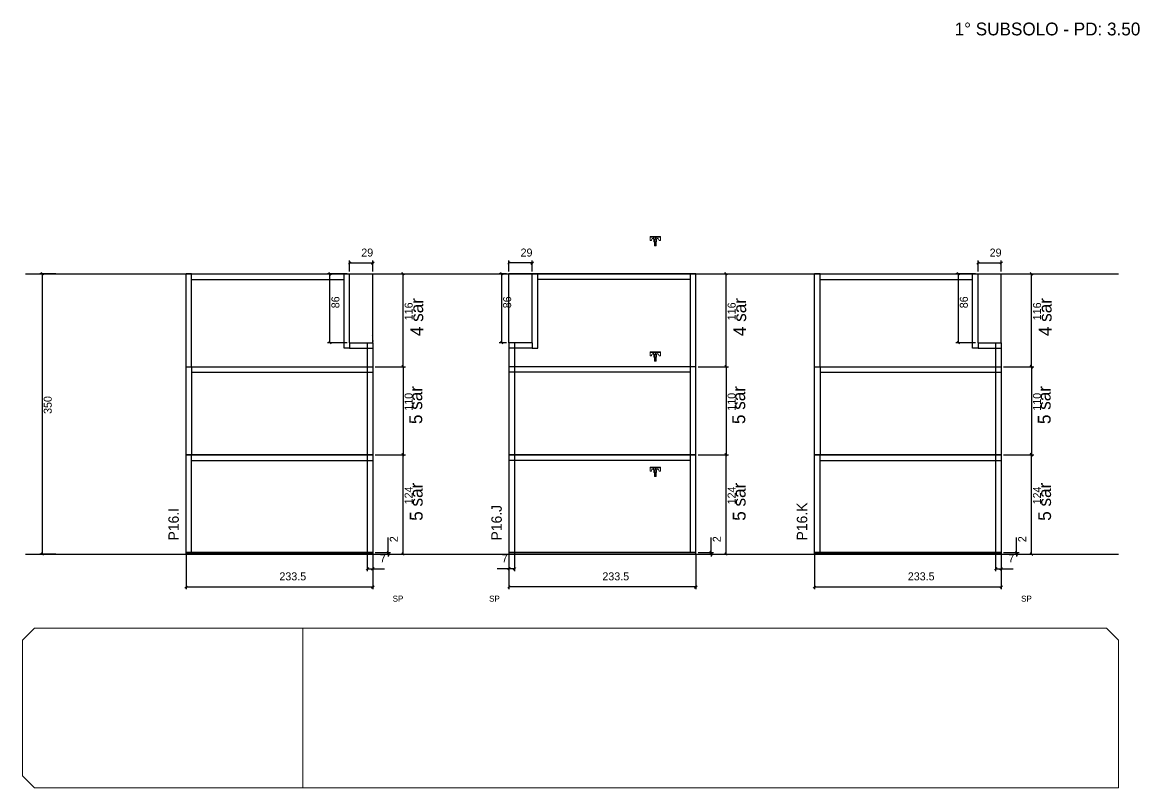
# Model space of a CAD drawing. Header units: metres. Extents: x -9504 to -3340, y 6690 to 7665.
# Drawn here: x -4736 to -3340, y 6690 to 7646 of the extents above; entities that cross this region are included whole.
import ezdxf

# ---------------------------------------------------------------- set-up
doc = ezdxf.new("R2010")
doc.units = ezdxf.units.M
for name, color, linetype in [('COTA', 7, 'Continuous'), ('Hachura', 7, 'Continuous'), ('NOMENCLATURA', 7, 'Continuous'), ('Nível', 7, 'Continuous'), ('Painéis', 7, 'Continuous'), ('SARR_2.2x7', 7, 'Continuous'), ('SARRAFO DE PRESSAO', 7, 'Continuous'), ('texto', 7, 'Continuous'), ('Texto Seção', 7, 'Continuous')]:
    doc.layers.add(name, color=color, linetype=linetype)

msp = doc.modelspace()

# ---------------------------------------------------------------- hatches: boundary and pattern name
at = {"layer": 'COTA'}
h = msp.add_hatch(dxfattribs=at)
h.set_pattern_fill('AR-CONC')
h.paths.add_polyline_path([(-4326.9, 7245.7), (-4326.9, 7331.7), (-4297.9, 7331.7), (-4297.9, 7245.7), (-4326.9, 7245.7)])
h = msp.add_hatch(dxfattribs=at)
h.set_pattern_fill('AR-CONC')
h.paths.add_polyline_path([(-4098.8, 7245.7), (-4098.8, 7331.7), (-4127.8, 7331.7), (-4127.8, 7245.7), (-4098.8, 7245.7)])
h = msp.add_hatch(dxfattribs=at)
h.set_pattern_fill('AR-CONC')
h.paths.add_polyline_path([(-3541.6, 7245.7), (-3541.6, 7331.7), (-3512.6, 7331.7), (-3512.6, 7245.7), (-3541.6, 7245.7)])

# ---------------------------------------------------------------- linework, layer by layer
at = {"layer": 'COTA', "color": 0, "lineweight": 25}
for p, q in [((-4325.4, 7346.8), (-4328.4, 7343.8)), ((-4299.4, 7343.8), (-4296.4, 7346.8)), ((-4126.3, 7346.8), (-4129.3, 7343.8)), ((-4100.3, 7343.8), (-4097.3, 7346.8)), ((-3540.1, 7346.8), (-3543.1, 7343.8)), ((-3514.1, 7343.8), (-3511.1, 7346.8)), ((-4709.4, 7330.2), (-4712.4, 7333.2)), ((-4350.1, 7330.2), (-4353.1, 7333.2)), ((-4258.6, 7330.2), (-4261.6, 7333.2)), ((-4135.4, 7330.2), (-4138.4, 7333.2)), ((-3855, 7330.2), (-3858, 7333.2)), ((-3564.7, 7330.2), (-3567.7, 7333.2)), ((-3473.3, 7330.2), (-3476.3, 7333.2)), ((-4353.1, 7247.2), (-4350.1, 7244.2)), ((-4138.4, 7247.2), (-4135.4, 7244.2)), ((-3567.7, 7247.2), (-3564.7, 7244.2)), ((-4258.6, 7214.2), (-4261.6, 7217.2)), ((-4261.6, 7217.2), (-4258.6, 7214.2)), ((-3855, 7214.2), (-3858, 7217.2)), ((-3858, 7217.2), (-3855, 7214.2)), ((-3473.3, 7214.2), (-3476.3, 7217.2)), ((-3476.3, 7217.2), (-3473.3, 7214.2)), ((-4258.6, 7104.2), (-4261.6, 7107.2)), ((-4261.6, 7107.2), (-4258.6, 7104.2)), ((-3855, 7104.2), (-3858, 7107.2)), ((-3858, 7107.2), (-3855, 7104.2)), ((-3473.3, 7104.2), (-3476.3, 7107.2)), ((-3476.3, 7107.2), (-3473.3, 7104.2)), ((-4712.4, 6983.2), (-4709.4, 6980.2)), ((-4280.2, 6985.2), (-4277.2, 6982.2)), ((-4277.2, 6980.2), (-4280.2, 6983.2)), ((-4261.6, 6983.2), (-4258.6, 6980.2)), ((-3876.6, 6985.2), (-3873.6, 6982.2)), ((-3873.6, 6980.2), (-3876.6, 6983.2)), ((-3858, 6983.2), (-3855, 6980.2)), ((-3494.9, 6985.2), (-3491.9, 6982.2)), ((-3491.9, 6980.2), (-3494.9, 6983.2)), ((-3476.3, 6983.2), (-3473.3, 6980.2)), ((-4303.4, 6964.7), (-4306.4, 6961.7)), ((-4299.4, 6961.7), (-4296.4, 6964.7)), ((-4126.3, 6964.7), (-4129.3, 6961.7)), ((-4122.3, 6961.7), (-4119.3, 6964.7)), ((-3518.1, 6964.7), (-3521.1, 6961.7)), ((-3514.1, 6961.7), (-3511.1, 6964.7)), ((-4529.9, 6942.1), (-4532.9, 6939.1)), ((-4299.4, 6939.1), (-4296.4, 6942.1)), ((-4126.3, 6942.1), (-4129.3, 6939.1)), ((-3895.8, 6939.1), (-3892.8, 6942.1)), ((-3744.6, 6942.1), (-3747.6, 6939.1)), ((-3514.1, 6939.1), (-3511.1, 6942.1))]:
    msp.add_line(p, q, dxfattribs=at)
at = {"layer": 'COTA', "color": 4, "lineweight": 25}
for p, q in [((-4326.9, 7334.7), (-4326.9, 7348.3)), ((-4326.9, 7345.3), (-4297.9, 7345.3)), ((-4297.9, 7334.7), (-4297.9, 7348.3)), ((-4127.8, 7334.7), (-4127.8, 7348.3)), ((-4098.8, 7345.3), (-4127.8, 7345.3)), ((-4098.8, 7334.7), (-4098.8, 7348.3)), ((-3541.6, 7334.7), (-3541.6, 7348.3)), ((-3541.6, 7345.3), (-3512.6, 7345.3)), ((-3512.6, 7334.7), (-3512.6, 7348.3)), ((-4693.9, 7331.7), (-4713.9, 7331.7)), ((-4710.9, 6981.7), (-4710.9, 7331.7)), ((-4329.9, 7331.7), (-4354.6, 7331.7)), ((-4351.6, 7245.7), (-4351.6, 7331.7)), ((-4294.9, 7331.7), (-4257.1, 7331.7)), ((-4260.1, 7215.7), (-4260.1, 7331.7)), ((-4130.8, 7331.7), (-4139.9, 7331.7)), ((-4136.9, 7245.7), (-4136.9, 7331.7)), ((-3891.3, 7331.7), (-3853.5, 7331.7)), ((-3856.5, 7215.7), (-3856.5, 7331.7)), ((-3544.6, 7331.7), (-3569.2, 7331.7)), ((-3566.2, 7245.7), (-3566.2, 7331.7)), ((-3509.6, 7331.7), (-3471.8, 7331.7)), ((-3474.8, 7215.7), (-3474.8, 7331.7)), ((-4329.9, 7245.7), (-4354.6, 7245.7)), ((-4130.8, 7245.7), (-4139.9, 7245.7)), ((-3544.6, 7245.7), (-3569.2, 7245.7)), ((-4294.9, 7215.7), (-4257.1, 7215.7)), ((-4294.9, 7215.7), (-4257.1, 7215.7)), ((-4260.1, 7215.7), (-4260.1, 7105.7)), ((-3891.3, 7215.7), (-3853.5, 7215.7)), ((-3891.3, 7215.7), (-3853.5, 7215.7)), ((-3856.5, 7215.7), (-3856.5, 7105.7)), ((-3509.6, 7215.7), (-3471.8, 7215.7)), ((-3509.6, 7215.7), (-3471.8, 7215.7)), ((-3474.8, 7215.7), (-3474.8, 7105.7)), ((-4294.9, 7105.7), (-4257.1, 7105.7)), ((-4294.9, 7105.7), (-4257.1, 7105.7)), ((-4260.1, 6981.7), (-4260.1, 7105.7)), ((-3891.3, 7105.7), (-3853.5, 7105.7)), ((-3891.3, 7105.7), (-3853.5, 7105.7)), ((-3856.5, 6981.7), (-3856.5, 7105.7)), ((-3509.6, 7105.7), (-3471.8, 7105.7)), ((-3509.6, 7105.7), (-3471.8, 7105.7)), ((-3474.8, 6981.7), (-3474.8, 7105.7)), ((-4278.7, 6983.7), (-4278.7, 7002.5)), ((-3875.1, 6983.7), (-3875.1, 7002.5)), ((-3493.4, 6983.7), (-3493.4, 7002.5)), ((-4693.9, 6981.7), (-4713.9, 6981.7)), ((-4304.9, 6982.7), (-4304.9, 6960.2)), ((-4294.9, 6983.7), (-4275.7, 6983.7)), ((-4294.9, 6981.7), (-4275.7, 6981.7)), ((-4294.9, 6981.7), (-4257.1, 6981.7)), ((-4278.7, 6981.7), (-4278.7, 6983.7)), ((-4278.7, 6981.7), (-4278.7, 6978.7)), ((-4120.8, 6982.7), (-4120.8, 6960.2)), ((-3891.3, 6983.7), (-3872.1, 6983.7)), ((-3891.3, 6981.7), (-3872.1, 6981.7)), ((-3891.3, 6981.7), (-3853.5, 6981.7)), ((-3875.1, 6981.7), (-3875.1, 6983.7)), ((-3875.1, 6981.7), (-3875.1, 6978.7)), ((-3519.6, 6982.7), (-3519.6, 6960.2)), ((-3509.6, 6983.7), (-3490.4, 6983.7)), ((-3509.6, 6981.7), (-3490.4, 6981.7)), ((-3509.6, 6981.7), (-3471.8, 6981.7)), ((-3493.4, 6981.7), (-3493.4, 6983.7)), ((-3493.4, 6981.7), (-3493.4, 6978.7)), ((-4531.4, 6980.7), (-4531.4, 6937.6)), ((-4297.9, 6980.7), (-4297.9, 6937.6)), ((-4297.9, 6978.7), (-4297.9, 6960.2)), ((-4127.8, 6980.7), (-4127.8, 6937.6)), ((-4127.8, 6978.7), (-4127.8, 6960.2)), ((-3894.3, 6980.7), (-3894.3, 6937.6)), ((-3746.1, 6980.7), (-3746.1, 6937.6)), ((-3512.6, 6980.7), (-3512.6, 6937.6)), ((-3512.6, 6978.7), (-3512.6, 6960.2)), ((-4304.9, 6963.2), (-4297.9, 6963.2)), ((-4297.9, 6963.2), (-4283.2, 6963.2)), ((-4127.8, 6963.2), (-4142.6, 6963.2)), ((-4120.8, 6963.2), (-4127.8, 6963.2)), ((-3519.6, 6963.2), (-3512.6, 6963.2)), ((-3512.6, 6963.2), (-3497.9, 6963.2)), ((-4531.4, 6940.6), (-4297.9, 6940.6)), ((-3894.3, 6940.6), (-4127.8, 6940.6)), ((-3746.1, 6940.6), (-3512.6, 6940.6))]:
    msp.add_line(p, q, dxfattribs=at)
at = {"layer": 'COTA', "color": 241, "lineweight": 25}
for p, q in [((-4326.9, 7331.7), (-4297.9, 7331.7)), ((-4297.9, 7245.7), (-4297.9, 7331.7)), ((-4098.8, 7331.7), (-4127.8, 7331.7)), ((-4127.8, 7245.7), (-4127.8, 7331.7)), ((-3541.6, 7331.7), (-3512.6, 7331.7)), ((-3512.6, 7245.7), (-3512.6, 7331.7))]:
    msp.add_line(p, q, dxfattribs=at)
at = {"layer": 'Hachura', "color": 0, "lineweight": 9}
for p, q in [((-3951.5, 7378.4), (-3938.6, 7378.4)), ((-3951.5, 7377.5), (-3951.5, 7378.4)), ((-3938.6, 7377.5), (-3951.5, 7377.5)), ((-3951.5, 7377.5), (-3951.5, 7373.3)), ((-3951.5, 7373.3), (-3949.8, 7373.3)), ((-3951.4, 7377.5), (-3951.4, 7378.4)), ((-3951.2, 7377.5), (-3951.2, 7378.4)), ((-3950.8, 7377.5), (-3950.8, 7378.4)), ((-3950.6, 7378.4), (-3942.7, 7378.4)), ((-3950.4, 7377.5), (-3950.4, 7378.4)), ((-3949.8, 7373.3), (-3949.2, 7375.5)), ((-3949.5, 7377.5), (-3949.5, 7378.4)), ((-3948.9, 7375.7), (-3947, 7375.7)), ((-3948.1, 7377.5), (-3948.1, 7378.4)), ((-3947, 7374.9), (-3947, 7377.5)), ((-3943.1, 7374.9), (-3947, 7374.9)), ((-3947, 7374.9), (-3946.7, 7374.9)), ((-3947, 7374.9), (-3946.7, 7374.9)), ((-3946.7, 7374.9), (-3946.7, 7371.7)), ((-3946, 7377.7), (-3946, 7378.1)), ((-3946, 7371.7), (-3946, 7374.9)), ((-3945.3, 7375.5), (-3945.3, 7377.5)), ((-3945.1, 7377.5), (-3943.1, 7377.5)), ((-3945, 7377.5), (-3945, 7378.4)), ((-3944.7, 7377.5), (-3944.7, 7375.5)), ((-3943.8, 7377.5), (-3944.4, 7377.5)), ((-3944.4, 7371.7), (-3944.4, 7374.9)), ((-3944.1, 7378.3), (-3944.1, 7377.8)), ((-3944.1, 7377.8), (-3944.1, 7377.6)), ((-3938.6, 7377.5), (-3943.8, 7377.5)), ((-3943.4, 7371.7), (-3943.4, 7374.9)), ((-3943.1, 7377.5), (-3943.1, 7374.9)), ((-3941.2, 7375.7), (-3943.1, 7375.7)), ((-3942, 7377.5), (-3942, 7378.4)), ((-3940.3, 7373.3), (-3940.9, 7375.5)), ((-3940.6, 7377.5), (-3940.6, 7378.4)), ((-3938.6, 7373.3), (-3940.3, 7373.3)), ((-3939.8, 7377.5), (-3939.8, 7378.4)), ((-3939.3, 7377.5), (-3939.3, 7378.4)), ((-3939, 7377.5), (-3939, 7378.4)), ((-3938.7, 7377.5), (-3938.7, 7378.4)), ((-3938.6, 7378.4), (-3938.6, 7373.3)), ((-3946.7, 7371.8), (-3943.4, 7371.8)), ((-3946.7, 7371.7), (-3943.4, 7371.7)), ((-3946.1, 7371), (-3943.9, 7369.9)), ((-3943.9, 7369.7), (-3946.1, 7370.8)), ((-3946.1, 7369.8), (-3943.9, 7368.8)), ((-3943.9, 7368.5), (-3946.1, 7369.6)), ((-3946.1, 7368.7), (-3943.9, 7367.6)), ((-3943.9, 7367.4), (-3946.1, 7368.4)), ((-3946.1, 7367.5), (-3944.9, 7366.9)), ((-3945.4, 7366.9), (-3946.1, 7367.3)), ((-3946, 7371.1), (-3946, 7371.7)), ((-3944, 7370.8), (-3946, 7371.7)), ((-3946, 7371.1), (-3944, 7370.1)), ((-3946, 7370.1), (-3946, 7370.6)), ((-3944, 7369.6), (-3946, 7370.6)), ((-3946, 7370.1), (-3946, 7369.9)), ((-3946, 7369.9), (-3944, 7368.9)), ((-3946, 7369.4), (-3946, 7368.8)), ((-3944, 7368.4), (-3946, 7369.4)), ((-3946, 7368.8), (-3944, 7367.8)), ((-3944, 7367.3), (-3946, 7368.2)), ((-3946, 7367.6), (-3946, 7368.2)), ((-3944, 7367.3), (-3946, 7368.2)), ((-3946, 7367.6), (-3944.7, 7366.9)), ((-3945.7, 7366.9), (-3946, 7367.1)), ((-3946, 7367), (-3945.6, 7366.6)), ((-3946, 7367), (-3944, 7367)), ((-3944.3, 7366.6), (-3945.6, 7366.6)), ((-3945.2, 7371.7), (-3943.9, 7371.1)), ((-3944.9, 7371.7), (-3944, 7371.3)), ((-3944, 7367), (-3944.3, 7366.6)), ((-3944, 7371.7), (-3944, 7371.3)), ((-3944, 7370.8), (-3944, 7370.1)), ((-3944, 7369.6), (-3944, 7368.9)), ((-3944, 7369.2), (-3944, 7368.9)), ((-3944, 7368.4), (-3944, 7367.8)), ((-3944, 7367.3), (-3944, 7366.9)), ((-3951.5, 7234.4), (-3938.6, 7234.4)), ((-3951.5, 7233.5), (-3951.5, 7234.4)), ((-3938.6, 7233.5), (-3951.5, 7233.5)), ((-3951.5, 7233.5), (-3951.5, 7229.3)), ((-3951.4, 7233.5), (-3951.4, 7234.4)), ((-3951.2, 7233.5), (-3951.2, 7234.4)), ((-3950.8, 7233.5), (-3950.8, 7234.4)), ((-3950.6, 7234.4), (-3942.7, 7234.4)), ((-3950.4, 7233.5), (-3950.4, 7234.4)), ((-3949.5, 7233.5), (-3949.5, 7234.4)), ((-3948.1, 7233.5), (-3948.1, 7234.4)), ((-3947, 7230.9), (-3947, 7233.5)), ((-3946, 7233.7), (-3946, 7234.1)), ((-3945.3, 7231.5), (-3945.3, 7233.5)), ((-3945.1, 7233.5), (-3943.1, 7233.5)), ((-3945, 7233.5), (-3945, 7234.4)), ((-3944.7, 7233.5), (-3944.7, 7231.5)), ((-3943.8, 7233.5), (-3944.4, 7233.5)), ((-3944.1, 7234.3), (-3944.1, 7233.8)), ((-3944.1, 7233.8), (-3944.1, 7233.6)), ((-3938.6, 7233.5), (-3943.8, 7233.5)), ((-3943.1, 7233.5), (-3943.1, 7230.9)), ((-3942, 7233.5), (-3942, 7234.4)), ((-3940.6, 7233.5), (-3940.6, 7234.4)), ((-3939.8, 7233.5), (-3939.8, 7234.4)), ((-3939.3, 7233.5), (-3939.3, 7234.4)), ((-3939, 7233.5), (-3939, 7234.4)), ((-3938.7, 7233.5), (-3938.7, 7234.4)), ((-3938.6, 7234.4), (-3938.6, 7229.3)), ((-3951.5, 7229.3), (-3949.8, 7229.3)), ((-3949.8, 7229.3), (-3949.2, 7231.5)), ((-3948.9, 7231.7), (-3947, 7231.7)), ((-3943.1, 7230.9), (-3947, 7230.9)), ((-3947, 7230.9), (-3946.7, 7230.9)), ((-3947, 7230.9), (-3946.7, 7230.9)), ((-3946.7, 7230.9), (-3946.7, 7227.7)), ((-3946.7, 7227.8), (-3943.4, 7227.8)), ((-3946.7, 7227.7), (-3943.4, 7227.7)), ((-3946.1, 7227), (-3943.9, 7225.9)), ((-3943.9, 7225.7), (-3946.1, 7226.8)), ((-3946.1, 7225.8), (-3943.9, 7224.8)), ((-3943.9, 7224.5), (-3946.1, 7225.6)), ((-3946.1, 7224.7), (-3943.9, 7223.6)), ((-3943.9, 7223.4), (-3946.1, 7224.4)), ((-3946.1, 7223.5), (-3944.9, 7222.9)), ((-3945.4, 7222.9), (-3946.1, 7223.3)), ((-3946, 7227.7), (-3946, 7230.9)), ((-3946, 7227.1), (-3946, 7227.7)), ((-3944, 7226.8), (-3946, 7227.7)), ((-3946, 7227.1), (-3944, 7226.1)), ((-3946, 7226.1), (-3946, 7226.6)), ((-3944, 7225.6), (-3946, 7226.6)), ((-3946, 7226.1), (-3946, 7225.9)), ((-3946, 7225.9), (-3944, 7224.9)), ((-3946, 7225.4), (-3946, 7224.8)), ((-3944, 7224.4), (-3946, 7225.4)), ((-3946, 7224.8), (-3944, 7223.8)), ((-3944, 7223.3), (-3946, 7224.2)), ((-3946, 7223.6), (-3946, 7224.2)), ((-3944, 7223.3), (-3946, 7224.2)), ((-3946, 7223.6), (-3944.7, 7222.9)), ((-3945.7, 7222.9), (-3946, 7223.1)), ((-3946, 7223), (-3945.6, 7222.6)), ((-3946, 7223), (-3944, 7223)), ((-3944.3, 7222.6), (-3945.6, 7222.6)), ((-3945.2, 7227.7), (-3943.9, 7227.1)), ((-3944.9, 7227.7), (-3944, 7227.3)), ((-3944.4, 7227.7), (-3944.4, 7230.9)), ((-3944, 7223), (-3944.3, 7222.6)), ((-3944, 7227.7), (-3944, 7227.3)), ((-3944, 7226.8), (-3944, 7226.1)), ((-3944, 7225.6), (-3944, 7224.9)), ((-3944, 7225.2), (-3944, 7224.9)), ((-3944, 7224.4), (-3944, 7223.8)), ((-3944, 7223.3), (-3944, 7222.9)), ((-3943.4, 7227.7), (-3943.4, 7230.9)), ((-3941.2, 7231.7), (-3943.1, 7231.7)), ((-3940.3, 7229.3), (-3940.9, 7231.5)), ((-3938.6, 7229.3), (-3940.3, 7229.3)), ((-3951.5, 7090.4), (-3938.6, 7090.4)), ((-3951.5, 7089.5), (-3951.5, 7090.4)), ((-3938.6, 7089.5), (-3951.5, 7089.5)), ((-3951.5, 7089.5), (-3951.5, 7085.3)), ((-3951.5, 7085.3), (-3949.8, 7085.3)), ((-3951.4, 7089.5), (-3951.4, 7090.4)), ((-3951.2, 7089.5), (-3951.2, 7090.4)), ((-3950.8, 7089.5), (-3950.8, 7090.4)), ((-3950.6, 7090.4), (-3942.7, 7090.4)), ((-3950.4, 7089.5), (-3950.4, 7090.4)), ((-3949.8, 7085.3), (-3949.2, 7087.5)), ((-3949.5, 7089.5), (-3949.5, 7090.4)), ((-3948.9, 7087.7), (-3947, 7087.7)), ((-3948.1, 7089.5), (-3948.1, 7090.4)), ((-3947, 7086.9), (-3947, 7089.5)), ((-3943.1, 7086.9), (-3947, 7086.9)), ((-3947, 7086.9), (-3946.7, 7086.9)), ((-3947, 7086.9), (-3946.7, 7086.9)), ((-3946.7, 7086.9), (-3946.7, 7083.7)), ((-3946.7, 7083.8), (-3943.4, 7083.8)), ((-3946.7, 7083.7), (-3943.4, 7083.7)), ((-3946.1, 7083), (-3943.9, 7081.9)), ((-3943.9, 7081.7), (-3946.1, 7082.8)), ((-3946.1, 7081.8), (-3943.9, 7080.8)), ((-3943.9, 7080.5), (-3946.1, 7081.6)), ((-3946.1, 7080.7), (-3943.9, 7079.6)), ((-3943.9, 7079.4), (-3946.1, 7080.4)), ((-3946.1, 7079.5), (-3944.9, 7078.9)), ((-3945.4, 7078.9), (-3946.1, 7079.3)), ((-3946, 7089.7), (-3946, 7090.1)), ((-3946, 7083.7), (-3946, 7086.9)), ((-3946, 7083.1), (-3946, 7083.7)), ((-3944, 7082.8), (-3946, 7083.7)), ((-3946, 7083.1), (-3944, 7082.1)), ((-3946, 7082.1), (-3946, 7082.6)), ((-3944, 7081.6), (-3946, 7082.6)), ((-3946, 7082.1), (-3946, 7081.9)), ((-3946, 7081.9), (-3944, 7080.9)), ((-3946, 7081.4), (-3946, 7080.8)), ((-3944, 7080.4), (-3946, 7081.4)), ((-3946, 7080.8), (-3944, 7079.8)), ((-3944, 7079.3), (-3946, 7080.2)), ((-3946, 7079.6), (-3946, 7080.2)), ((-3944, 7079.3), (-3946, 7080.2)), ((-3946, 7079.6), (-3944.7, 7078.9)), ((-3945.3, 7087.5), (-3945.3, 7089.5)), ((-3945.2, 7083.7), (-3943.9, 7083.1)), ((-3945.1, 7089.5), (-3943.1, 7089.5)), ((-3945, 7089.5), (-3945, 7090.4)), ((-3944.9, 7083.7), (-3944, 7083.3)), ((-3944.7, 7089.5), (-3944.7, 7087.5)), ((-3943.8, 7089.5), (-3944.4, 7089.5)), ((-3944.4, 7083.7), (-3944.4, 7086.9)), ((-3944.1, 7090.3), (-3944.1, 7089.8)), ((-3944.1, 7089.8), (-3944.1, 7089.6)), ((-3944, 7083.7), (-3944, 7083.3)), ((-3944, 7082.8), (-3944, 7082.1)), ((-3944, 7081.6), (-3944, 7080.9)), ((-3944, 7081.2), (-3944, 7080.9)), ((-3944, 7080.4), (-3944, 7079.8)), ((-3944, 7079.3), (-3944, 7078.9)), ((-3938.6, 7089.5), (-3943.8, 7089.5)), ((-3943.4, 7083.7), (-3943.4, 7086.9)), ((-3943.1, 7089.5), (-3943.1, 7086.9)), ((-3941.2, 7087.7), (-3943.1, 7087.7)), ((-3942, 7089.5), (-3942, 7090.4)), ((-3940.3, 7085.3), (-3940.9, 7087.5)), ((-3940.6, 7089.5), (-3940.6, 7090.4)), ((-3938.6, 7085.3), (-3940.3, 7085.3)), ((-3939.8, 7089.5), (-3939.8, 7090.4)), ((-3939.3, 7089.5), (-3939.3, 7090.4)), ((-3939, 7089.5), (-3939, 7090.4)), ((-3938.7, 7089.5), (-3938.7, 7090.4)), ((-3938.6, 7090.4), (-3938.6, 7085.3)), ((-3945.7, 7078.9), (-3946, 7079.1)), ((-3946, 7079), (-3945.6, 7078.6)), ((-3946, 7079), (-3944, 7079)), ((-3944.3, 7078.6), (-3945.6, 7078.6)), ((-3944, 7079), (-3944.3, 7078.6))]:
    msp.add_line(p, q, dxfattribs=at)
at = {"layer": 'Nível', "color": 4, "lineweight": 25}
for p, q in [((-4731.9, 7331.7), (-3365.9, 7331.7)), ((-4731.9, 6981.7), (-3365.9, 6981.7))]:
    msp.add_line(p, q, dxfattribs=at)
at = {"layer": 'Painéis', "color": 200, "lineweight": 25}
for p, q in [((-4531.4, 7105.7), (-4531.4, 7331.7)), ((-4531.4, 7331.7), (-4326.9, 7331.7)), ((-4326.9, 7245.7), (-4326.9, 7331.7)), ((-3894.3, 7331.7), (-4098.8, 7331.7)), ((-4098.8, 7245.7), (-4098.8, 7331.7)), ((-3894.3, 7105.7), (-3894.3, 7331.7)), ((-3746.1, 7105.7), (-3746.1, 7331.7)), ((-3746.1, 7331.7), (-3541.6, 7331.7)), ((-3541.6, 7245.7), (-3541.6, 7331.7)), ((-4326.9, 7245.7), (-4297.9, 7245.7)), ((-4297.9, 7245.7), (-4297.9, 7105.7)), ((-4127.8, 7245.7), (-4127.8, 7105.7)), ((-4098.8, 7245.7), (-4127.8, 7245.7)), ((-3541.6, 7245.7), (-3512.6, 7245.7)), ((-3512.6, 7245.7), (-3512.6, 7105.7)), ((-4531.4, 7215.7), (-4297.9, 7215.7)), ((-3894.3, 7215.7), (-4127.8, 7215.7)), ((-3746.1, 7215.7), (-3512.6, 7215.7)), ((-4297.9, 7105.7), (-4531.4, 7105.7)), ((-4531.4, 6981.7), (-4531.4, 7105.7)), ((-4531.4, 7105.7), (-4297.9, 7105.7)), ((-4297.9, 7105.7), (-4297.9, 6981.7)), ((-4127.8, 7105.7), (-3894.3, 7105.7)), ((-4127.8, 7105.7), (-4127.8, 6981.7)), ((-3894.3, 7105.7), (-4127.8, 7105.7)), ((-3894.3, 6981.7), (-3894.3, 7105.7)), ((-3512.6, 7105.7), (-3746.1, 7105.7)), ((-3746.1, 6981.7), (-3746.1, 7105.7)), ((-3746.1, 7105.7), (-3512.6, 7105.7)), ((-3512.6, 7105.7), (-3512.6, 6981.7)), ((-4297.9, 6983.7), (-4531.4, 6983.7)), ((-4127.8, 6983.7), (-3894.3, 6983.7)), ((-3512.6, 6983.7), (-3746.1, 6983.7))]:
    msp.add_line(p, q, dxfattribs=at)
for points in [[(-4531.4, 6983.7), (-4297.9, 6983.7), (-4297.9, 6981.7), (-4531.4, 6981.7)], [(-3894.3, 6983.7), (-4127.8, 6983.7), (-4127.8, 6981.7), (-3894.3, 6981.7)], [(-3746.1, 6983.7), (-3512.6, 6983.7), (-3512.6, 6981.7), (-3746.1, 6981.7)]]:
    msp.add_lwpolyline(points, close=True, dxfattribs=at)
at = {"layer": 'SARR_2.2x7', "color": 40, "lineweight": 25}
for p, q in [((-4524.4, 7331.7), (-4531.4, 7331.7)), ((-4524.4, 7215.7), (-4524.4, 7331.7)), ((-4333.9, 7238.7), (-4333.9, 7331.7)), ((-4091.8, 7238.7), (-4091.8, 7331.7)), ((-3901.3, 7331.7), (-3894.3, 7331.7)), ((-3901.3, 7331.7), (-3901.3, 7215.7)), ((-3739.1, 7331.7), (-3746.1, 7331.7)), ((-3739.1, 7215.7), (-3739.1, 7331.7)), ((-3548.6, 7238.7), (-3548.6, 7331.7)), ((-4524.4, 7324.7), (-4333.9, 7324.7)), ((-3901.3, 7324.7), (-4091.8, 7324.7)), ((-3739.1, 7324.7), (-3548.6, 7324.7)), ((-4326.9, 7238.7), (-4333.9, 7238.7)), ((-4326.9, 7245.7), (-4326.9, 7238.7)), ((-4326.9, 7238.7), (-4297.9, 7238.7)), ((-4304.9, 7245.7), (-4304.9, 7215.7)), ((-4098.8, 7238.7), (-4127.8, 7238.7)), ((-4120.8, 7245.7), (-4120.8, 7215.7)), ((-4098.8, 7245.7), (-4098.8, 7238.7)), ((-4098.8, 7238.7), (-4091.8, 7238.7)), ((-3541.6, 7238.7), (-3548.6, 7238.7)), ((-3541.6, 7245.7), (-3541.6, 7238.7)), ((-3541.6, 7238.7), (-3512.6, 7238.7)), ((-3519.6, 7245.7), (-3519.6, 7215.7)), ((-4524.4, 7215.7), (-4524.4, 7105.7)), ((-4524.4, 7208.7), (-4297.9, 7208.7)), ((-4304.9, 7215.7), (-4304.9, 7105.7)), ((-3901.3, 7208.7), (-4127.8, 7208.7)), ((-4120.8, 7215.7), (-4120.8, 7105.7)), ((-3901.3, 7215.7), (-3901.3, 7105.7)), ((-3739.1, 7215.7), (-3739.1, 7105.7)), ((-3739.1, 7208.7), (-3512.6, 7208.7)), ((-3519.6, 7215.7), (-3519.6, 7105.7)), ((-4524.4, 6983.7), (-4524.4, 7105.7)), ((-4524.4, 7098.7), (-4297.9, 7098.7)), ((-4304.9, 7105.7), (-4304.9, 6983.7)), ((-3901.3, 7098.7), (-4127.8, 7098.7)), ((-4120.8, 7105.7), (-4120.8, 6983.7)), ((-3901.3, 7105.7), (-3901.3, 6983.7)), ((-3739.1, 6983.7), (-3739.1, 7105.7)), ((-3739.1, 7098.7), (-3512.6, 7098.7)), ((-3519.6, 7105.7), (-3519.6, 6983.7))]:
    msp.add_line(p, q, dxfattribs=at)
at = {"layer": 'SARRAFO DE PRESSAO', "color": 30, "lineweight": 9}
msp.add_line((-4385.3, 6689.8), (-4385.3, 6889.1), dxfattribs=at)
msp.add_lwpolyline([(-3365.9, 6689.8), (-3365.9, 6874.1), (-3380.9, 6889.1), (-4720.9, 6889.1), (-4735.9, 6874.1), (-4735.9, 6704.8), (-4720.9, 6689.8), (-3365.9, 6689.8)], dxfattribs=at)

# ---------------------------------------------------------------- texts
at = {"layer": 'COTA', "color": 240, "lineweight": 25}
for s, p in [('29', (-4312.4, 7353.3)), ('29', (-4113.3, 7353.3)), ('29', (-3527.1, 7353.3)), ('7', (-4289.1, 6971.3)), ('7', (-4136.7, 6971.3)), ('7', (-3503.8, 6971.3)), ('233.5', (-4414.7, 6948.8)), ('233.5', (-4011.1, 6948.8)), ('233.5', (-3629.4, 6948.8))]:
    msp.add_text(s, height=10, dxfattribs=at).set_placement(p)
for s, p in [('86', (-4339.7, 7288.7)), ('86', (-4125.1, 7288.7)), ('86', (-3554.4, 7288.7)), ('116', (-4248.2, 7273.7)), ('116', (-3844.6, 7273.7)), ('116', (-3462.9, 7273.7)), ('350', (-4699.2, 7156.7)), ('110', (-4248.2, 7160.7)), ('110', (-3844.6, 7160.7)), ('110', (-3462.9, 7160.7)), ('124', (-4248.2, 7043.7)), ('124', (-3844.6, 7043.7)), ('124', (-3462.9, 7043.7)), ('2', (-4266.7, 6996.5)), ('2', (-3863.1, 6996.5)), ('2', (-3481.4, 6996.5))]:
    msp.add_text(s, height=10, rotation=90, dxfattribs=at).set_placement(p)
at = {"layer": 'NOMENCLATURA', "color": 2, "lineweight": 25}
msp.add_text('1° SUBSOLO - PD: 3.50', height=16, dxfattribs=at).set_placement((-3570.9, 7629.6))
at = {"layer": 'NOMENCLATURA', "color": 7, "lineweight": 25}
for s, p in [('4 sar', (-4235, 7253.9)), ('4 sar', (-3831.4, 7253.9)), ('4 sar', (-3449.7, 7253.9)), ('5 sar', (-4236.2, 7144)), ('5 sar', (-3832.6, 7144)), ('5 sar', (-3450.9, 7144)), ('5 sar', (-4235.7, 7023.2)), ('5 sar', (-3832.1, 7023.2)), ('5 sar', (-3450.4, 7023.2))]:
    msp.add_text(s, height=16, rotation=90, dxfattribs=at).set_placement(p)
at = {"layer": 'texto', "color": 4, "lineweight": 25}
for p in [(-4273.2, 6922.2), (-4152.6, 6922.2), (-3487.8, 6922.2)]:
    msp.add_text('SP', height=7.5, dxfattribs=at).set_placement(p)
at = {"layer": 'Texto Seção', "color": 7, "lineweight": 15}
for s, p in [('P16.I', (-4540.4, 6998.6)), ('P16.J', (-4136.8, 6998.6)), ('P16.K', (-3755.1, 6998.6))]:
    msp.add_text(s, height=13, rotation=90, dxfattribs=at).set_placement(p)

doc.saveas('drawing.dxf')
